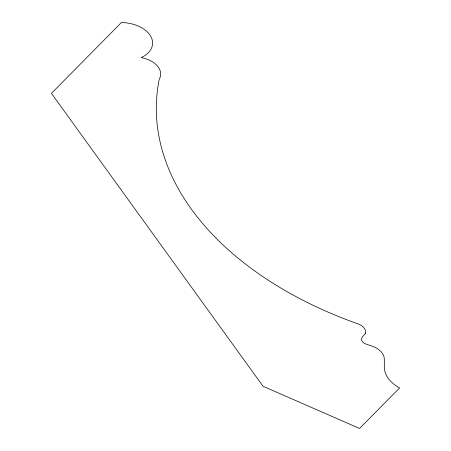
<?xml version="1.0" encoding="UTF-8"?>
<svg xmlns="http://www.w3.org/2000/svg" width="451" height="451" viewBox="0 0 451 451"><rect width="100%" height="100%" fill="white"/><g stroke="black" fill="none" stroke-linecap="round" stroke-linejoin="round"><path stroke-width="0.68" d="M365.485 333.323L362.429 336.852A8.067 5.175 4.4 0 0 366.37 344.248L371.15 345.776A21.693 13.913 4.4 0 1 384.314 359.171L384.331 367.17A39.829 25.549 4.4 0 0 399.569 387.956L359.571 428.45L263.046 386.276L51.431 93.363L121.375 22.55A29.755 19.089 4.4 0 1 150.73 36.283A29.755 19.089 4.4 0 1 141.197 57.604A24.743 15.87 4.4 0 1 159.242 79.28A356.138 228.443 4.4 0 0 358.359 324.01A13.507 8.665 4.4 0 1 365.485 333.323"/></g></svg>
